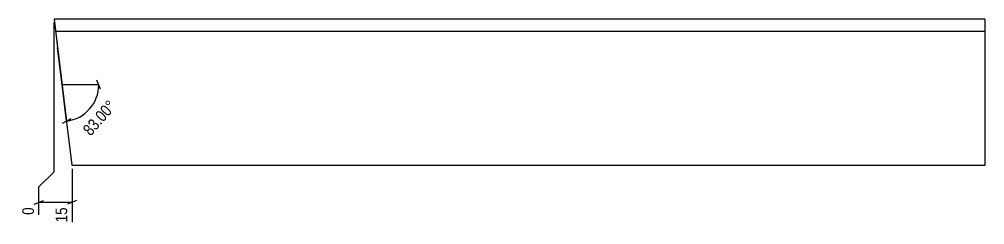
# Model space of a CAD drawing. Header units: millimetres. Extents: x 12 to 13369, y 5 to 260.
# Drawn here: x 5953 to 6744, y 5 to 174 of the extents above; entities that cross this region are included whole.
import ezdxf

# ---------------------------------------------------------------- set-up
doc = ezdxf.new("R2010")
doc.units = ezdxf.units.MM
doc.linetypes.add('DXK_LINE_DOT2', pattern=[3.9198, 1.9599, -1.9599])
doc.layers.add('MÅLSÆTNING', color=7, linetype='Continuous')
doc.layers.add('STÅL', color=7, linetype='Continuous')
doc.styles.add('Arial Narrow', font='ARIALN.TTF', dxfattribs={"height": 0.2})

msp = doc.modelspace()

# ---------------------------------------------------------------- linework, layer by layer
at = {"layer": 'MÅLSÆTNING', "color": 7, "linetype": 'Continuous'}
for p, q in [((5981.78, 48.94), (5981.78, 171.44)), ((5982.08, 171.46), (5992.02, 90.51)), ((6018.37, 120.28), (5988.37, 120.28)), ((5992.02, 90.51), (5988.37, 120.28)), ((6019.87, 116.53), (6016.87, 124.03)), ((5995.56, 92.45), (5988.48, 88.56)), ((5969.28, 36.44), (5981.78, 48.94)), ((5996.51, 51.44), (5996.51, 7.5)), ((5969.28, 13.59), (5969.28, 36.44)), ((5965.53, 22.44), (5973.03, 25.44)), ((5969.28, 23.94), (5996.51, 23.94)), ((6000.26, 25.44), (5992.76, 22.44))]:
    msp.add_line(p, q, dxfattribs=at)
msp.add_arc((5988.37, 120.28), 30, 277.00015, 0, dxfattribs=at)
at = {"layer": 'STÅL', "color": 2, "linetype": 'Continuous'}
for p, q in [((6744.06, 173.94), (5981.78, 173.94)), ((5981.78, 173.94), (5984.6, 150.94)), ((6744.06, 173.94), (6744.06, 54.43)), ((6744.06, 163.94), (5983.01, 163.94)), ((5996.45, 54.43), (5984.6, 150.94)), ((5996.51, 53.94), (5996.45, 54.43)), ((6744.06, 53.94), (5996.51, 53.94)), ((6744.06, 53.94), (6744.06, 54.43))]:
    msp.add_line(p, q, dxfattribs=at)
at = {"layer": 'STÅL', "color": 7, "linetype": 'DXK_LINE_DOT2'}
for p, q in [((5996.45, 54.43), (5996.02, 57.95)), ((5996.51, 53.94), (5996.45, 54.43)), ((6744.06, 54.43), (6744.06, 53.94))]:
    msp.add_line(p, q, dxfattribs=at)

# ---------------------------------------------------------------- next in the draw order: wipeouts: each hides what was drawn before it
at = {"color": 0}
msp.add_wipeout([(6036.22, 102.49), (6025.73, 111.77), (6001.37, 84.23), (6011.86, 74.96)], dxfattribs=at).dxf.layer = 'MÅLSÆTNING'
at = {"color": 0, "linetype": 'Continuous'}
for points in [[(5967.28, 21.69), (5953.28, 21.69), (5953.28, 11.59), (5967.28, 11.59)], [(5994.51, 21.69), (5980.51, 21.69), (5980.51, 5.5), (5994.51, 5.5)]]:
    msp.add_wipeout(points, dxfattribs=at).dxf.layer = 'MÅLSÆTNING'

# ---------------------------------------------------------------- next in the draw order: texts
at = {"layer": 'MÅLSÆTNING', "color": 3, "style": 'Arial Narrow'}
msp.add_text('83.00°', height=9.544, rotation=48.50088, dxfattribs=at).set_placement((6011.68, 77.78))
at = {"layer": 'MÅLSÆTNING', "color": 3, "linetype": 'Continuous', "style": 'Arial Narrow'}
for s, height, p in [('0', 9.54, (5965.28, 13.59)), ('15', 9.544, (5992.51, 7.5))]:
    msp.add_text(s, height=height, rotation=90.00021, dxfattribs=at).set_placement(p)

doc.saveas('drawing.dxf')
